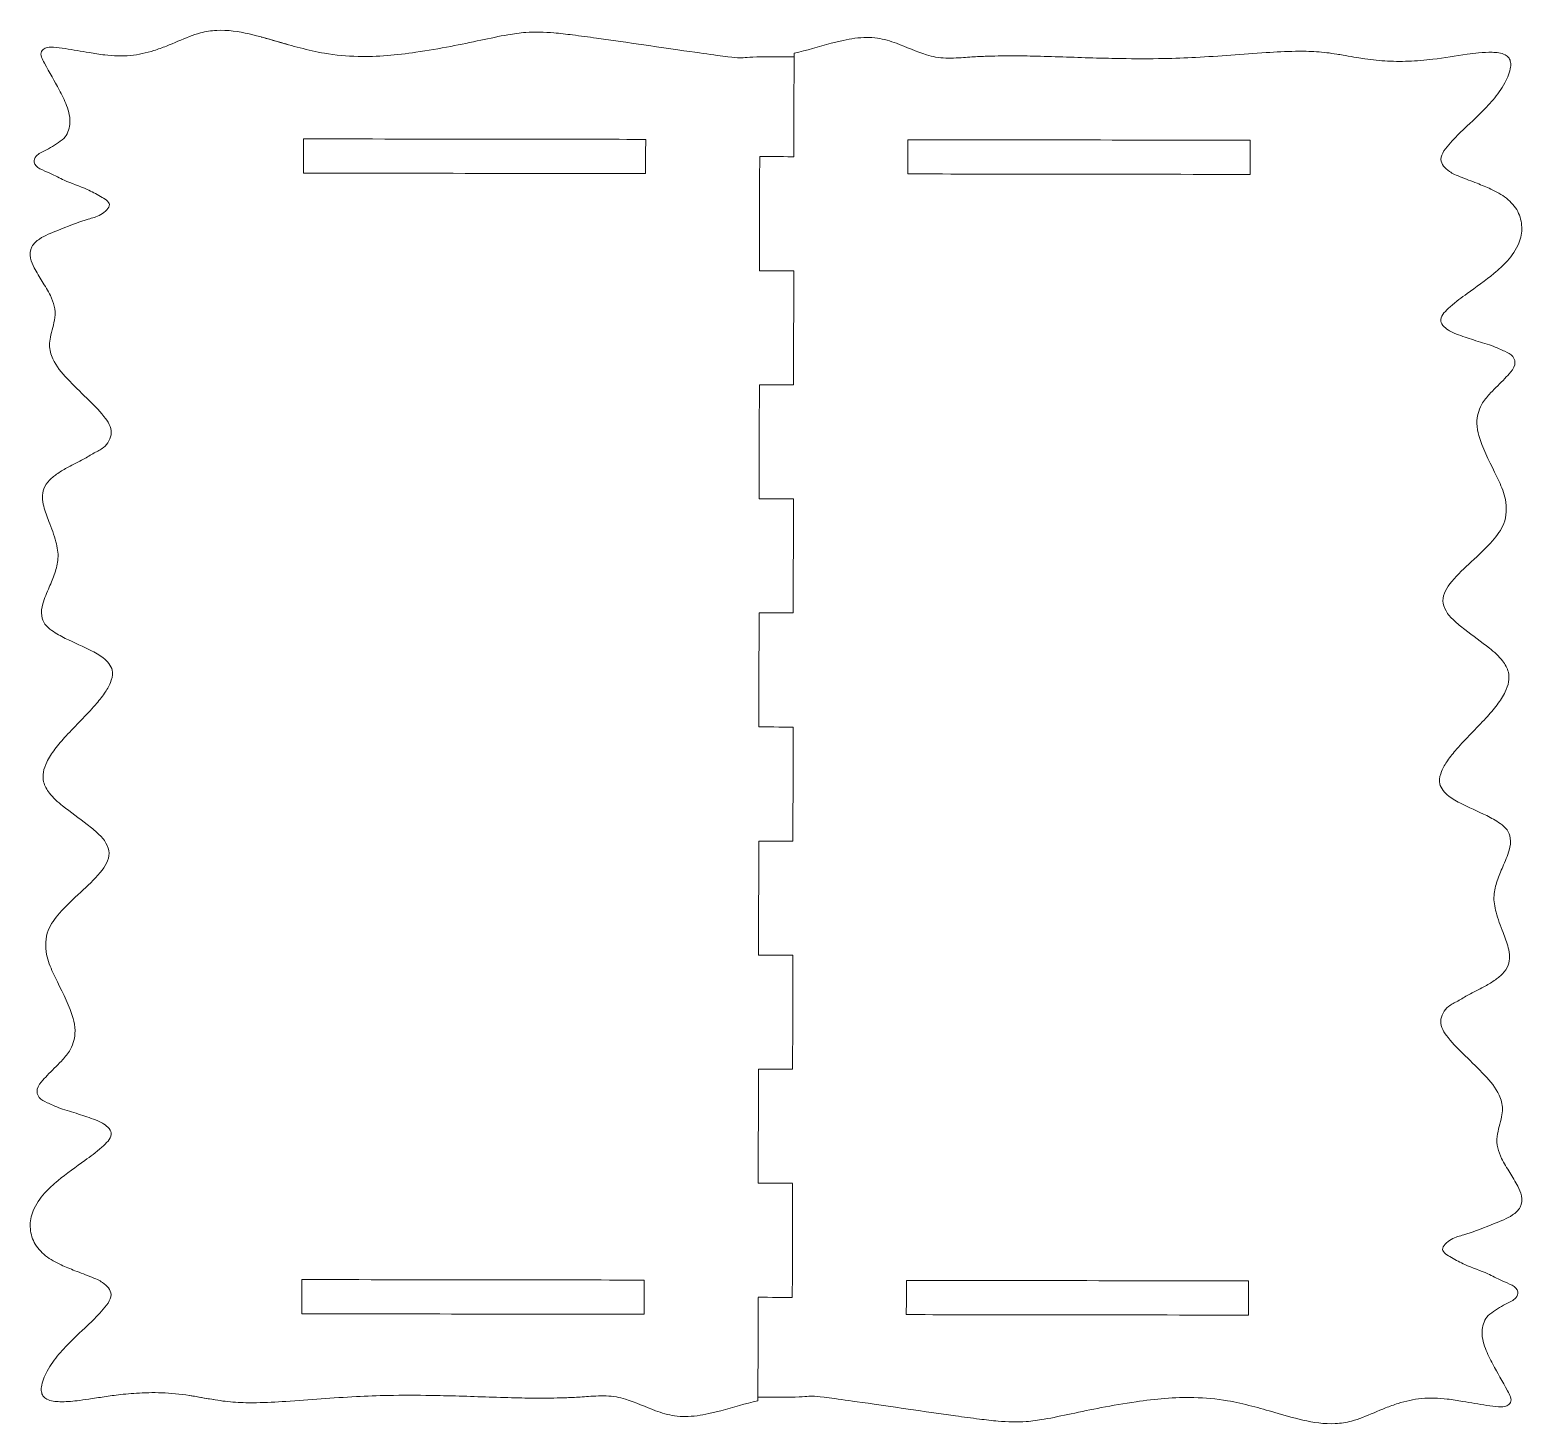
# Model space of a CAD drawing. Header units: millimetres. Extents: x -5059 to 5976, y -2595 to 3315.
# Drawn here: x -97.2 to 164.5, y -935.8 to -691.3 of the extents above; entities that cross this region are included whole.
import ezdxf

# ---------------------------------------------------------------- set-up
doc = ezdxf.new("R2010")
doc.units = ezdxf.units.MM
doc.header["$MEASUREMENT"] = 0
doc.layers.add('Make2D$visible$lines', color=7, linetype='Continuous')

msp = doc.modelspace()

# ---------------------------------------------------------------- linework, layer by layer
at = {"layer": 'Make2D$visible$lines', "color": 18, "lineweight": 9}
for points, knots in [([(2.1659, -692.7494), (0.7561, -692.5521), (-0.6544, -692.3585), (-2.067, -692.1821), (-2.067, -692.1821), (-3.1558, -692.0461), (-4.2458, -691.9203), (-5.3398, -691.8274), (-5.3398, -691.8274), (-6.9809, -691.6882), (-8.6308, -691.6233), (-10.2713, -691.744), (-10.2713, -691.744), (-11.3134, -691.8207), (-12.3516, -691.9722), (-13.3829, -692.1514), (-13.3829, -692.1514), (-14.9771, -692.4285), (-16.5546, -692.7715), (-18.135, -693.1086), (-18.135, -693.1086), (-19.893, -693.4835), (-21.6546, -693.851), (-23.4204, -694.1907), (-23.4204, -694.1907), (-25.4474, -694.5807), (-27.4801, -694.9341), (-29.5238, -695.228), (-29.5238, -695.228), (-32.8865, -695.7114), (-36.2791, -696.0335), (-39.6736, -695.9588), (-39.6736, -695.9588), (-41.6467, -695.9154), (-43.6204, -695.7379), (-45.5657, -695.402), (-45.5657, -695.402), (-47.0107, -695.1524), (-48.44, -694.8154), (-49.8599, -694.4481), (-49.8599, -694.4481), (-51.193, -694.1032), (-52.5178, -693.7317), (-53.8404, -693.3508), (-53.8404, -693.3508), (-55.4709, -692.8811), (-57.0982, -692.3971), (-58.755, -692.0184), (-58.755, -692.0184), (-60.6321, -691.5894), (-62.5472, -691.2955), (-64.4681, -691.3892), (-64.4681, -691.3892), (-65.4305, -691.4361), (-66.3944, -691.5803), (-67.3249, -691.8308), (-67.3249, -691.8308), (-67.9786, -692.0067), (-68.6157, -692.235), (-69.2468, -692.4792), (-69.2468, -692.4792), (-70.6039, -693.0044), (-71.9328, -693.6028), (-73.2861, -694.1388), (-73.2861, -694.1388), (-74.0115, -694.426), (-74.7439, -694.6954), (-75.4885, -694.9292), (-75.4885, -694.9292), (-76.8234, -695.3485), (-78.1978, -695.6537), (-79.5886, -695.7848), (-79.5886, -695.7848), (-81.0867, -695.926), (-82.6038, -695.8651), (-84.1015, -695.696), (-84.1015, -695.696), (-85.0201, -695.5923), (-85.9313, -695.4479), (-86.8419, -695.2931), (-86.8419, -695.2931), (-88.2507, -695.0535), (-89.6578, -694.7889), (-91.0702, -694.5706), (-91.0702, -694.5706), (-91.7459, -694.4661), (-92.4228, -694.3722), (-93.1107, -694.3305), (-93.1107, -694.3305), (-93.5998, -694.3008), (-94.0945, -694.2975), (-94.5295, -694.4968), (-94.5295, -694.4968), (-94.8163, -694.6282), (-95.0772, -694.8476), (-95.201, -695.1039), (-95.201, -695.1039), (-95.477, -695.6753), (-95.0721, -696.4303), (-94.6935, -697.1225), (-94.6935, -697.1225), (-93.7373, -698.8708), (-92.9489, -700.2182), (-92.0996, -701.8109), (-92.0996, -701.8109), (-91.6396, -702.6737), (-91.1616, -703.6084), (-90.8026, -704.5392), (-90.8026, -704.5392), (-90.3789, -705.6376), (-90.1209, -706.7304), (-90.2392, -707.8707), (-90.2392, -707.8707), (-90.3317, -708.7617), (-90.6539, -709.6818), (-91.2831, -710.3259), (-91.2831, -710.3259), (-91.6546, -710.7062), (-92.1331, -710.9903), (-92.5872, -711.2746), (-92.5872, -711.2746), (-93.0636, -711.5729), (-93.5132, -711.8715), (-93.9999, -712.1421), (-93.9999, -712.1421), (-94.4482, -712.3914), (-94.928, -712.6171), (-95.3831, -712.873), (-95.3831, -712.873), (-95.6599, -713.0287), (-95.9276, -713.1956), (-96.126, -713.4257), (-96.126, -713.4257), (-96.3893, -713.731), (-96.5306, -714.1477), (-96.4787, -714.5029), (-96.4787, -714.5029), (-96.3403, -715.449), (-94.831, -715.9595), (-93.7258, -716.4356), (-93.7258, -716.4356), (-92.7286, -716.8652), (-92.0605, -717.2667), (-91.2095, -717.6544), (-91.2095, -717.6544), (-90.0098, -718.2009), (-88.4467, -718.7199), (-87.1837, -719.2841), (-87.1837, -719.2841), (-86.3752, -719.6453), (-85.6896, -720.025), (-84.8428, -720.5111), (-84.8428, -720.5111), (-84.1481, -720.9099), (-83.3448, -721.3804), (-83.2977, -721.9442), (-83.2977, -721.9442), (-83.2475, -722.5439), (-84.0526, -723.2492), (-84.8047, -723.6819), (-84.8047, -723.6819), (-85.5729, -724.1239), (-86.2857, -724.2814), (-87.0214, -724.4913), (-87.0214, -724.4913), (-88.7926, -724.9966), (-90.6961, -725.8053), (-92.491, -726.5074), (-92.491, -726.5074), (-93.5561, -726.924), (-94.5829, -727.3031), (-95.543, -727.9657), (-95.543, -727.9657), (-96.0706, -728.3297), (-96.5781, -728.7794), (-96.868, -729.3297), (-96.868, -729.3297), (-97.1865, -729.9345), (-97.2423, -730.6608), (-97.108, -731.341), (-97.108, -731.341), (-96.9919, -731.9288), (-96.7338, -732.4821), (-96.4572, -733.0169), (-96.4572, -733.0169), (-96.0321, -733.8387), (-95.5631, -734.6168), (-95.0811, -735.3975), (-95.0811, -735.3975), (-94.5825, -736.2052), (-94.0699, -737.0156), (-93.6481, -737.87), (-93.6481, -737.87), (-93.3533, -738.4671), (-93.1029, -739.0856), (-92.9607, -739.7323), (-92.9607, -739.7323), (-92.8158, -740.3914), (-92.7832, -741.0797), (-92.862, -741.7519), (-92.862, -741.7519), (-92.9304, -742.3362), (-93.0829, -742.9083), (-93.2321, -743.4781), (-93.2321, -743.4781), (-93.381, -744.0467), (-93.5266, -744.6131), (-93.641, -745.1904), (-93.641, -745.1904), (-93.7304, -745.6413), (-93.8007, -746.0988), (-93.8002, -746.5549), (-93.8002, -746.5549), (-93.7994, -747.3912), (-93.5607, -748.2226), (-93.2055, -748.9867), (-93.2055, -748.9867), (-92.5963, -750.2972), (-91.6444, -751.4097), (-90.6559, -752.4671), (-90.6559, -752.4671), (-89.5576, -753.642), (-88.4142, -754.749), (-87.2682, -755.8602), (-87.2682, -755.8602), (-86.221, -756.8756), (-85.1716, -757.8946), (-84.2473, -759.0797), (-84.2473, -759.0797), (-83.5614, -759.959), (-82.9443, -760.9299), (-82.9734, -761.9658), (-82.9734, -761.9658), (-82.9997, -762.9006), (-83.5521, -763.8884), (-84.3193, -764.5153), (-84.3193, -764.5153), (-84.8175, -764.9224), (-85.4063, -765.1773), (-85.9666, -765.4805), (-85.9666, -765.4805), (-86.6028, -765.8248), (-87.2023, -766.2314), (-87.8327, -766.5848), (-87.8327, -766.5848), (-88.7098, -767.0764), (-89.6467, -767.465), (-90.5295, -767.9487), (-90.5295, -767.9487), (-91.1556, -768.2917), (-91.7544, -768.6826), (-92.3459, -769.0836), (-92.3459, -769.0836), (-92.8642, -769.435), (-93.3769, -769.7942), (-93.8134, -770.2452), (-93.8134, -770.2452), (-94.2352, -770.6811), (-94.5858, -771.2027), (-94.7879, -771.7662), (-94.7879, -771.7662), (-95.1325, -772.7268), (-95.0457, -773.8091), (-94.8094, -774.8213), (-94.8094, -774.8213), (-94.5928, -775.7489), (-94.2506, -776.6177), (-93.9054, -777.4946), (-93.9054, -777.4946), (-93.4458, -778.6622), (-92.9811, -779.8443), (-92.6616, -781.0642), (-92.6616, -781.0642), (-92.4109, -782.0212), (-92.2496, -783.0014), (-92.3056, -783.9818), (-92.3056, -783.9818), (-92.3551, -784.847), (-92.5738, -785.7123), (-92.8523, -786.5412), (-92.8523, -786.5412), (-93.1378, -787.3909), (-93.486, -788.2023), (-93.8423, -789.0192), (-93.8423, -789.0192), (-94.2593, -789.9752), (-94.6874, -790.9389), (-94.9661, -791.9495), (-94.9661, -791.9495), (-95.1562, -792.6385), (-95.2767, -793.3493), (-95.1677, -794.0508), (-95.1677, -794.0508), (-95.0891, -794.5562), (-94.8913, -795.0568), (-94.5948, -795.4754), (-94.5948, -795.4754), (-94.273, -795.9297), (-93.835, -796.2875), (-93.3784, -796.6112), (-93.3784, -796.6112), (-92.6332, -797.1394), (-91.8385, -797.5767), (-91.0266, -797.9824), (-91.0266, -797.9824), (-89.4653, -798.7627), (-87.8406, -799.4262), (-86.2858, -800.2268), (-86.2858, -800.2268), (-85.5186, -800.6218), (-84.7684, -801.0503), (-84.1124, -801.6203), (-84.1124, -801.6203), (-83.4068, -802.2335), (-82.8101, -803.0106), (-82.7463, -803.9257), (-82.7463, -803.9257), (-82.7048, -804.5218), (-82.8893, -805.1765), (-83.1209, -805.7537), (-83.1209, -805.7537), (-83.3997, -806.4486), (-83.7468, -807.0312), (-84.1524, -807.6173), (-84.1524, -807.6173), (-84.6251, -808.3003), (-85.1774, -808.988), (-85.7392, -809.6387), (-85.7392, -809.6387), (-86.564, -810.5938), (-87.4095, -811.4691), (-88.2719, -812.3595), (-88.2719, -812.3595), (-89.1415, -813.2574), (-90.0282, -814.1707), (-90.878, -815.0969), (-90.878, -815.0969), (-91.5708, -815.852), (-92.2392, -816.6157), (-92.8569, -817.4318), (-92.8569, -817.4318), (-93.3941, -818.1413), (-93.893, -818.8905), (-94.2786, -819.6932), (-94.2786, -819.6932), (-94.5449, -820.2475), (-94.7572, -820.8273), (-94.8586, -821.4339), (-94.8586, -821.4339), (-94.9522, -821.9935), (-94.9514, -822.576), (-94.8241, -823.1245), (-94.8241, -823.1245), (-94.6564, -823.8471), (-94.269, -824.5108), (-93.8094, -825.1045), (-93.8094, -825.1045), (-93.1473, -825.9599), (-92.3352, -826.67), (-91.4971, -827.3457), (-91.4971, -827.3457), (-90.0893, -828.4808), (-88.6082, -829.5192), (-87.1766, -830.6233), (-87.1766, -830.6233), (-86.5123, -831.1356), (-85.8586, -831.6621), (-85.2493, -832.2403), (-85.2493, -832.2403), (-84.7308, -832.7323), (-84.2444, -833.2617), (-83.8861, -833.8865), (-83.8861, -833.8865), (-83.5741, -834.4307), (-83.3592, -835.0472), (-83.3404, -835.6485), (-83.3404, -835.6485), (-83.3025, -836.8645), (-84.0666, -838.0184), (-84.8853, -839.0229), (-84.8853, -839.0229), (-85.9577, -840.3386), (-87.124, -841.3981), (-88.3273, -842.5031), (-88.3273, -842.5031), (-89.5956, -843.6677), (-90.9052, -844.8829), (-92.0565, -846.1962), (-92.0565, -846.1962), (-92.8622, -847.1151), (-93.5905, -848.0821), (-94.0133, -849.2002), (-94.0133, -849.2002), (-94.5065, -850.5045), (-94.5841, -852.0143), (-94.3135, -853.4118), (-94.3135, -853.4118), (-94.0972, -854.5283), (-93.6587, -855.5732), (-93.1828, -856.6002), (-93.1828, -856.6002), (-92.183, -858.758), (-91.0186, -860.8373), (-90.1613, -863.0649), (-90.1613, -863.0649), (-89.6408, -864.4173), (-89.2336, -865.8244), (-89.323, -867.2599), (-89.323, -867.2599), (-89.3902, -868.3387), (-89.7379, -869.4336), (-90.3055, -870.3584), (-90.3055, -870.3584), (-90.6992, -870.9998), (-91.1986, -871.5594), (-91.7158, -872.1052), (-91.7158, -872.1052), (-92.5249, -872.9592), (-93.3772, -873.7795), (-94.1978, -874.6189), (-94.1978, -874.6189), (-94.558, -874.9874), (-94.9121, -875.3596), (-95.238, -875.773), (-95.238, -875.773), (-95.6474, -876.2922), (-96.0122, -876.8764), (-95.9765, -877.5085), (-95.9765, -877.5085), (-95.9567, -877.8577), (-95.8146, -878.2216), (-95.5902, -878.5026), (-95.5902, -878.5026), (-95.25, -878.9287), (-94.7206, -879.1643), (-94.2139, -879.3946), (-94.2139, -879.3946), (-93.5474, -879.6975), (-92.9201, -879.9913), (-92.2617, -880.2463), (-92.2617, -880.2463), (-91.2531, -880.6371), (-90.1714, -880.937), (-89.12, -881.2629), (-89.12, -881.2629), (-88.0952, -881.5805), (-87.0991, -881.9228), (-86.1009, -882.2825), (-86.1009, -882.2825), (-85.4846, -882.5046), (-84.8675, -882.7334), (-84.2974, -883.1013), (-84.2974, -883.1013), (-83.5759, -883.567), (-82.9298, -884.2555), (-82.9794, -884.9771), (-82.9794, -884.9771), (-83.0317, -885.7387), (-83.8593, -886.5372), (-84.5961, -887.1895), (-84.5961, -887.1895), (-85.6942, -888.1618), (-86.5907, -888.8095), (-87.6064, -889.5382), (-87.6064, -889.5382), (-89.0879, -890.6012), (-90.8229, -891.8366), (-92.2994, -893.0504), (-92.2994, -893.0504), (-93.1516, -893.7508), (-93.9176, -894.4441), (-94.6451, -895.2605), (-94.6451, -895.2605), (-95.4484, -896.162), (-96.2046, -897.2138), (-96.6644, -898.3498), (-96.6644, -898.3498), (-97.032, -899.2581), (-97.2101, -900.2203), (-97.1736, -901.192), (-97.1736, -901.192), (-97.1385, -902.1251), (-96.9056, -903.067), (-96.4724, -903.8973), (-96.4724, -903.8973), (-95.997, -904.8087), (-95.2802, -905.5855), (-94.4724, -906.2246), (-94.4724, -906.2246), (-93.6436, -906.8802), (-92.7191, -907.3908), (-91.7628, -907.8375), (-91.7628, -907.8375), (-90.965, -908.2102), (-90.1451, -908.5385), (-89.3233, -908.8574), (-89.3233, -908.8574), (-88.3383, -909.2395), (-87.3507, -909.6081), (-86.3754, -909.9994), (-86.3754, -909.9994), (-85.7223, -910.2615), (-85.0746, -910.5339), (-84.4801, -910.9413), (-84.4801, -910.9413), (-83.7114, -911.468), (-83.0314, -912.2205), (-83.0075, -913.041), (-83.0075, -913.041), (-82.9792, -914.0127), (-83.8714, -915.0798), (-84.6529, -915.9488), (-84.6529, -915.9488), (-85.538, -916.9332), (-86.2812, -917.6636), (-87.1302, -918.4706), (-87.1302, -918.4706), (-88.3446, -919.6249), (-89.7755, -920.9358), (-90.9803, -922.2044), (-90.9803, -922.2044), (-91.8048, -923.0724), (-92.5234, -923.9207), (-93.2279, -924.9099), (-93.2279, -924.9099), (-93.5794, -925.4034), (-93.9273, -925.932), (-94.2164, -926.4574), (-94.2164, -926.4574), (-94.476, -926.9291), (-94.6881, -927.3982), (-94.873, -927.9023), (-94.873, -927.9023), (-95.0301, -928.3305), (-95.1677, -928.784), (-95.2205, -929.2366), (-95.2205, -929.2366), (-95.2535, -929.52), (-95.2533, -929.803), (-95.2058, -930.0856), (-95.2058, -930.0856), (-95.1643, -930.3327), (-95.0866, -930.5794), (-94.9513, -930.7862), (-94.9513, -930.7862), (-94.7813, -931.0458), (-94.5204, -931.2424), (-94.2418, -931.3894), (-94.2418, -931.3894), (-93.5622, -931.748), (-92.7776, -931.8115), (-92.0065, -931.8253), (-92.0065, -931.8253), (-90.9767, -931.8436), (-89.9709, -931.773), (-88.9564, -931.6556), (-88.9564, -931.6556), (-88.2782, -931.5771), (-87.5961, -931.4776), (-86.9189, -931.3758), (-86.9189, -931.3758), (-86.0084, -931.2388), (-85.1067, -931.0976), (-84.1998, -930.9636), (-84.1998, -930.9636), (-83.259, -930.8245), (-82.3126, -930.6932), (-81.3652, -930.5845), (-81.3652, -930.5845), (-80.0982, -930.4391), (-78.8293, -930.3339), (-77.5569, -930.2778), (-77.5569, -930.2778), (-76.0154, -930.2098), (-74.4689, -930.2137), (-72.9291, -930.3168), (-72.9291, -930.3168), (-71.2911, -930.4264), (-69.6607, -930.6481), (-68.0445, -930.9331)], [0, 0, 0, 0, 0.00684932, 0.00684932, 0.00684932, 0.00684932, 0.01369863, 0.01369863, 0.01369863, 0.01369863, 0.02054795, 0.02054795, 0.02054795, 0.02054795, 0.02739726, 0.02739726, 0.02739726, 0.02739726, 0.03424658, 0.03424658, 0.03424658, 0.03424658, 0.04109589, 0.04109589, 0.04109589, 0.04109589, 0.04794521, 0.04794521, 0.04794521, 0.04794521, 0.05479452, 0.05479452, 0.05479452, 0.05479452, 0.06164384, 0.06164384, 0.06164384, 0.06164384, 0.06849315, 0.06849315, 0.06849315, 0.06849315, 0.07534247, 0.07534247, 0.07534247, 0.07534247, 0.08219178, 0.08219178, 0.08219178, 0.08219178, 0.0890411, 0.0890411, 0.0890411, 0.0890411, 0.09589041, 0.09589041, 0.09589041, 0.09589041, 0.10273973, 0.10273973, 0.10273973, 0.10273973, 0.10958904, 0.10958904, 0.10958904, 0.10958904, 0.11643836, 0.11643836, 0.11643836, 0.11643836, 0.12328767, 0.12328767, 0.12328767, 0.12328767, 0.13013699, 0.13013699, 0.13013699, 0.13013699, 0.1369863, 0.1369863, 0.1369863, 0.1369863, 0.14383562, 0.14383562, 0.14383562, 0.14383562, 0.15068493, 0.15068493, 0.15068493, 0.15068493, 0.15753425, 0.15753425, 0.15753425, 0.15753425, 0.16438356, 0.16438356, 0.16438356, 0.16438356, 0.17123288, 0.17123288, 0.17123288, 0.17123288, 0.17808219, 0.17808219, 0.17808219, 0.17808219, 0.18493151, 0.18493151, 0.18493151, 0.18493151, 0.19178082, 0.19178082, 0.19178082, 0.19178082, 0.19863014, 0.19863014, 0.19863014, 0.19863014, 0.20547945, 0.20547945, 0.20547945, 0.20547945, 0.21232877, 0.21232877, 0.21232877, 0.21232877, 0.21917808, 0.21917808, 0.21917808, 0.21917808, 0.2260274, 0.2260274, 0.2260274, 0.2260274, 0.23287671, 0.23287671, 0.23287671, 0.23287671, 0.23972603, 0.23972603, 0.23972603, 0.23972603, 0.24657534, 0.24657534, 0.24657534, 0.24657534, 0.25342466, 0.25342466, 0.25342466, 0.25342466, 0.26027397, 0.26027397, 0.26027397, 0.26027397, 0.26712329, 0.26712329, 0.26712329, 0.26712329, 0.2739726, 0.2739726, 0.2739726, 0.2739726, 0.28082192, 0.28082192, 0.28082192, 0.28082192, 0.28767123, 0.28767123, 0.28767123, 0.28767123, 0.29452055, 0.29452055, 0.29452055, 0.29452055, 0.30136986, 0.30136986, 0.30136986, 0.30136986, 0.30821918, 0.30821918, 0.30821918, 0.30821918, 0.31506849, 0.31506849, 0.31506849, 0.31506849, 0.32191781, 0.32191781, 0.32191781, 0.32191781, 0.32876712, 0.32876712, 0.32876712, 0.32876712, 0.33561644, 0.33561644, 0.33561644, 0.33561644, 0.34246575, 0.34246575, 0.34246575, 0.34246575, 0.34931507, 0.34931507, 0.34931507, 0.34931507, 0.35616438, 0.35616438, 0.35616438, 0.35616438, 0.3630137, 0.3630137, 0.3630137, 0.3630137, 0.36986301, 0.36986301, 0.36986301, 0.36986301, 0.37671233, 0.37671233, 0.37671233, 0.37671233, 0.38356164, 0.38356164, 0.38356164, 0.38356164, 0.39041096, 0.39041096, 0.39041096, 0.39041096, 0.39726027, 0.39726027, 0.39726027, 0.39726027, 0.40410959, 0.40410959, 0.40410959, 0.40410959, 0.4109589, 0.4109589, 0.4109589, 0.4109589, 0.41780822, 0.41780822, 0.41780822, 0.41780822, 0.42465753, 0.42465753, 0.42465753, 0.42465753, 0.43150685, 0.43150685, 0.43150685, 0.43150685, 0.43835616, 0.43835616, 0.43835616, 0.43835616, 0.44520548, 0.44520548, 0.44520548, 0.44520548, 0.45205479, 0.45205479, 0.45205479, 0.45205479, 0.45890411, 0.45890411, 0.45890411, 0.45890411, 0.46575342, 0.46575342, 0.46575342, 0.46575342, 0.47260274, 0.47260274, 0.47260274, 0.47260274, 0.47945205, 0.47945205, 0.47945205, 0.47945205, 0.48630137, 0.48630137, 0.48630137, 0.48630137, 0.49315068, 0.49315068, 0.49315068, 0.49315068, 0.5, 0.5, 0.5, 0.5, 0.50684932, 0.50684932, 0.50684932, 0.50684932, 0.51369863, 0.51369863, 0.51369863, 0.51369863, 0.52054795, 0.52054795, 0.52054795, 0.52054795, 0.52739726, 0.52739726, 0.52739726, 0.52739726, 0.53424658, 0.53424658, 0.53424658, 0.53424658, 0.54109589, 0.54109589, 0.54109589, 0.54109589, 0.54794521, 0.54794521, 0.54794521, 0.54794521, 0.55479452, 0.55479452, 0.55479452, 0.55479452, 0.56164384, 0.56164384, 0.56164384, 0.56164384, 0.56849315, 0.56849315, 0.56849315, 0.56849315, 0.57534247, 0.57534247, 0.57534247, 0.57534247, 0.58219178, 0.58219178, 0.58219178, 0.58219178, 0.5890411, 0.5890411, 0.5890411, 0.5890411, 0.59589041, 0.59589041, 0.59589041, 0.59589041, 0.60273973, 0.60273973, 0.60273973, 0.60273973, 0.60958904, 0.60958904, 0.60958904, 0.60958904, 0.61643836, 0.61643836, 0.61643836, 0.61643836, 0.62328767, 0.62328767, 0.62328767, 0.62328767, 0.63013699, 0.63013699, 0.63013699, 0.63013699, 0.6369863, 0.6369863, 0.6369863, 0.6369863, 0.64383562, 0.64383562, 0.64383562, 0.64383562, 0.65068493, 0.65068493, 0.65068493, 0.65068493, 0.65753425, 0.65753425, 0.65753425, 0.65753425, 0.66438356, 0.66438356, 0.66438356, 0.66438356, 0.67123288, 0.67123288, 0.67123288, 0.67123288, 0.67808219, 0.67808219, 0.67808219, 0.67808219, 0.68493151, 0.68493151, 0.68493151, 0.68493151, 0.69178082, 0.69178082, 0.69178082, 0.69178082, 0.69863014, 0.69863014, 0.69863014, 0.69863014, 0.70547945, 0.70547945, 0.70547945, 0.70547945, 0.71232877, 0.71232877, 0.71232877, 0.71232877, 0.71917808, 0.71917808, 0.71917808, 0.71917808, 0.7260274, 0.7260274, 0.7260274, 0.7260274, 0.73287671, 0.73287671, 0.73287671, 0.73287671, 0.73972603, 0.73972603, 0.73972603, 0.73972603, 0.74657534, 0.74657534, 0.74657534, 0.74657534, 0.75342466, 0.75342466, 0.75342466, 0.75342466, 0.76027397, 0.76027397, 0.76027397, 0.76027397, 0.76712329, 0.76712329, 0.76712329, 0.76712329, 0.7739726, 0.7739726, 0.7739726, 0.7739726, 0.78082192, 0.78082192, 0.78082192, 0.78082192, 0.78767123, 0.78767123, 0.78767123, 0.78767123, 0.79452055, 0.79452055, 0.79452055, 0.79452055, 0.80136986, 0.80136986, 0.80136986, 0.80136986, 0.80821918, 0.80821918, 0.80821918, 0.80821918, 0.81506849, 0.81506849, 0.81506849, 0.81506849, 0.82191781, 0.82191781, 0.82191781, 0.82191781, 0.82876712, 0.82876712, 0.82876712, 0.82876712, 0.83561644, 0.83561644, 0.83561644, 0.83561644, 0.84246575, 0.84246575, 0.84246575, 0.84246575, 0.84931507, 0.84931507, 0.84931507, 0.84931507, 0.85616438, 0.85616438, 0.85616438, 0.85616438, 0.8630137, 0.8630137, 0.8630137, 0.8630137, 0.86986301, 0.86986301, 0.86986301, 0.86986301, 0.87671233, 0.87671233, 0.87671233, 0.87671233, 0.88356164, 0.88356164, 0.88356164, 0.88356164, 0.89041096, 0.89041096, 0.89041096, 0.89041096, 0.89726027, 0.89726027, 0.89726027, 0.89726027, 0.90410959, 0.90410959, 0.90410959, 0.90410959, 0.9109589, 0.9109589, 0.9109589, 0.9109589, 0.91780822, 0.91780822, 0.91780822, 0.91780822, 0.92465753, 0.92465753, 0.92465753, 0.92465753, 0.93150685, 0.93150685, 0.93150685, 0.93150685, 0.93835616, 0.93835616, 0.93835616, 0.93835616, 0.94520548, 0.94520548, 0.94520548, 0.94520548, 0.95205479, 0.95205479, 0.95205479, 0.95205479, 0.95890411, 0.95890411, 0.95890411, 0.95890411, 0.96575342, 0.96575342, 0.96575342, 0.96575342, 0.97260274, 0.97260274, 0.97260274, 0.97260274, 0.97945205, 0.97945205, 0.97945205, 0.97945205, 0.98630137, 0.98630137, 0.98630137, 0.98630137, 1, 1, 1, 1]), ([(131.9729, -695.5452), (130.797, -695.3557), (129.6124, -695.2127), (128.4239, -695.1343), (128.4239, -695.1343), (127.2025, -695.0537), (125.9768, -695.0413), (124.7523, -695.0591), (124.7523, -695.0591), (123.0272, -695.0841), (121.3042, -695.169), (119.5826, -695.2759), (119.5826, -695.2759), (115.46, -695.5317), (111.345, -695.9134), (107.2201, -696.1297), (107.2201, -696.1297), (105.3663, -696.2269), (103.5105, -696.2907), (101.6544, -696.3253), (101.6544, -696.3253), (99.1348, -696.3724), (96.6146, -696.3658), (94.0949, -696.3263), (94.0949, -696.3263), (92.6741, -696.304), (91.2535, -696.2713), (89.8331, -696.2316), (89.8331, -696.2316), (86.3324, -696.1337), (82.8329, -695.9932), (79.3317, -695.9127), (79.3317, -695.9127), (77.835, -695.8783), (76.338, -695.8548), (74.8409, -695.8555), (74.8409, -695.8555), (73.3367, -695.8562), (71.8325, -695.8813), (70.3294, -695.9369), (70.3294, -695.9369), (69.4243, -695.9703), (68.5195, -696.0149), (67.6157, -696.0743), (67.6157, -696.0743), (67.1119, -696.1074), (66.6084, -696.1451), (66.1046, -696.1772), (66.1046, -696.1772), (65.8031, -696.1964), (65.5015, -696.2136), (65.1996, -696.227), (65.1996, -696.227), (64.5999, -696.2536), (63.9992, -696.2651), (63.3992, -696.2437), (63.3992, -696.2437), (62.8027, -696.2225), (62.2069, -696.1689), (61.6192, -696.0663), (61.6192, -696.0663), (61.0828, -695.9727), (60.5531, -695.8383), (60.0317, -695.6805), (60.0317, -695.6805), (58.2218, -695.1326), (56.5115, -694.3021), (54.7364, -693.6531), (54.7364, -693.6531), (54.1951, -693.4551), (53.6477, -693.2741), (53.0922, -693.1193), (53.0922, -693.1193), (52.5351, -692.964), (51.9699, -692.8351), (51.3976, -692.7514), (51.3976, -692.7514), (50.7749, -692.6604), (50.1439, -692.6228), (49.5148, -692.6277), (49.5148, -692.6277), (48.1377, -692.6384), (46.7696, -692.8525), (45.4221, -693.1428), (45.4221, -693.1428), (44.7095, -693.2964), (44.0027, -693.4713), (43.2985, -693.6567), (43.2985, -693.6567), (41.1265, -694.2286), (38.9798, -694.9005), (36.7876, -695.3963)], [0, 0, 0, 0, 0.04166667, 0.04166667, 0.04166667, 0.04166667, 0.08333333, 0.08333333, 0.08333333, 0.08333333, 0.125, 0.125, 0.125, 0.125, 0.16666667, 0.16666667, 0.16666667, 0.16666667, 0.20833333, 0.20833333, 0.20833333, 0.20833333, 0.25, 0.25, 0.25, 0.25, 0.29166667, 0.29166667, 0.29166667, 0.29166667, 0.33333333, 0.33333333, 0.33333333, 0.33333333, 0.375, 0.375, 0.375, 0.375, 0.41666667, 0.41666667, 0.41666667, 0.41666667, 0.45833333, 0.45833333, 0.45833333, 0.45833333, 0.5, 0.5, 0.5, 0.5, 0.54166667, 0.54166667, 0.54166667, 0.54166667, 0.58333333, 0.58333333, 0.58333333, 0.58333333, 0.625, 0.625, 0.625, 0.625, 0.66666667, 0.66666667, 0.66666667, 0.66666667, 0.70833333, 0.70833333, 0.70833333, 0.70833333, 0.75, 0.75, 0.75, 0.75, 0.79166667, 0.79166667, 0.79166667, 0.79166667, 0.83333333, 0.83333333, 0.83333333, 0.83333333, 0.875, 0.875, 0.875, 0.875, 0.91666667, 0.91666667, 0.91666667, 0.91666667, 1, 1, 1, 1]), ([(36.7855, -696.0319), (26.3075, -695.8415), (29.2428, -696.5118), (25.1757, -696.0158), (25.1757, -696.0158), (24.1305, -695.8883), (22.623, -695.6838), (20.8363, -695.433)], [0, 0, 0, 0, 0.33333333, 0.33333333, 0.33333333, 0.33333333, 1, 1, 1, 1]), ([(65.0799, -934.3058), (66.4895, -934.503), (67.8999, -934.6966), (69.3122, -934.873), (69.3122, -934.873), (70.401, -935.009), (71.491, -935.1349), (72.585, -935.2277), (72.585, -935.2277), (74.2261, -935.3669), (75.876, -935.4318), (77.5165, -935.3111), (77.5165, -935.3111), (78.5586, -935.2344), (79.5968, -935.0829), (80.6281, -934.9037), (80.6281, -934.9037), (82.2223, -934.6266), (83.7998, -934.2836), (85.3802, -933.9465), (85.3802, -933.9465), (87.1382, -933.5716), (88.8997, -933.2041), (90.6656, -932.8644), (90.6656, -932.8644), (92.6926, -932.4744), (94.7253, -932.121), (96.769, -931.8271), (96.769, -931.8271), (100.1316, -931.3437), (103.5242, -931.0216), (106.9188, -931.0963), (106.9188, -931.0963), (108.8919, -931.1397), (110.8656, -931.3172), (112.8108, -931.6531), (112.8108, -931.6531), (114.2559, -931.9027), (115.6852, -932.2397), (117.1051, -932.607), (117.1051, -932.607), (118.4382, -932.9519), (119.7629, -933.3234), (121.0855, -933.7043), (121.0855, -933.7043), (122.7161, -934.174), (124.3434, -934.658), (126.0001, -935.0367), (126.0001, -935.0367), (127.8773, -935.4657), (129.7924, -935.7596), (131.7133, -935.6659), (131.7133, -935.6659), (132.6757, -935.619), (133.6396, -935.4748), (134.5701, -935.2243), (134.5701, -935.2243), (135.2237, -935.0484), (135.8609, -934.8201), (136.4919, -934.5759), (136.4919, -934.5759), (137.8491, -934.0507), (139.178, -933.4523), (140.5313, -932.9163), (140.5313, -932.9163), (141.2567, -932.6291), (141.989, -932.3597), (142.7337, -932.1259), (142.7337, -932.1259), (144.0686, -931.7066), (145.443, -931.4014), (146.8338, -931.2703), (146.8338, -931.2703), (148.3318, -931.1291), (149.849, -931.19), (151.3466, -931.3591), (151.3466, -931.3591), (152.2652, -931.4628), (153.1765, -931.6072), (154.087, -931.762), (154.087, -931.762), (155.4959, -932.0016), (156.903, -932.2662), (158.3154, -932.4845), (158.3154, -932.4845), (158.9911, -932.589), (159.6679, -932.6829), (160.3558, -932.7246), (160.3558, -932.7246), (160.8449, -932.7543), (161.3396, -932.7576), (161.7747, -932.5583), (161.7747, -932.5583), (162.0615, -932.4269), (162.3224, -932.2075), (162.4462, -931.9512), (162.4462, -931.9512), (162.7222, -931.3798), (162.3173, -930.6248), (161.9387, -929.9326), (161.9387, -929.9326), (160.9825, -928.1843), (160.1941, -926.8369), (159.3448, -925.2442), (159.3448, -925.2442), (158.8847, -924.3814), (158.4068, -923.4466), (158.0478, -922.5159), (158.0478, -922.5159), (157.6241, -921.4175), (157.3661, -920.3247), (157.4844, -919.1844), (157.4844, -919.1844), (157.5769, -918.2934), (157.8991, -917.3733), (158.5282, -916.7292), (158.5282, -916.7292), (158.8997, -916.3489), (159.3783, -916.0648), (159.8324, -915.7804), (159.8324, -915.7804), (160.3088, -915.4822), (160.7584, -915.1836), (161.2451, -914.913), (161.2451, -914.913), (161.6934, -914.6637), (162.1732, -914.438), (162.6283, -914.1821), (162.6283, -914.1821), (162.9051, -914.0264), (163.1727, -913.8595), (163.3712, -913.6294), (163.3712, -913.6294), (163.6345, -913.3241), (163.7758, -912.9074), (163.7239, -912.5521), (163.7239, -912.5521), (163.5855, -911.606), (162.0762, -911.0955), (160.971, -910.6195), (160.971, -910.6195), (159.9738, -910.1899), (159.3056, -909.7884), (158.4547, -909.4007), (158.4547, -909.4007), (157.255, -908.8542), (155.6919, -908.3352), (154.4289, -907.771), (154.4289, -907.771), (153.6203, -907.4098), (152.9348, -907.0301), (152.088, -906.544), (152.088, -906.544), (151.3933, -906.1451), (150.59, -905.6747), (150.5428, -905.1109), (150.5428, -905.1109), (150.4926, -904.5112), (151.2978, -903.8059), (152.0498, -903.3732), (152.0498, -903.3732), (152.818, -902.9312), (153.5309, -902.7737), (154.2666, -902.5638), (154.2666, -902.5638), (156.0377, -902.0585), (157.9413, -901.2498), (159.7362, -900.5477), (159.7362, -900.5477), (160.8012, -900.1311), (161.828, -899.752), (162.7882, -899.0894), (162.7882, -899.0894), (163.3158, -898.7253), (163.8233, -898.2757), (164.1132, -897.7253), (164.1132, -897.7253), (164.4317, -897.1206), (164.4875, -896.3942), (164.3532, -895.7141), (164.3532, -895.7141), (164.2371, -895.1263), (163.979, -894.573), (163.7023, -894.0381), (163.7023, -894.0381), (163.2772, -893.2164), (162.8082, -892.4383), (162.3262, -891.6575), (162.3262, -891.6575), (161.8276, -890.8499), (161.3151, -890.0395), (160.8933, -889.185), (160.8933, -889.185), (160.5985, -888.588), (160.3481, -887.9695), (160.2058, -887.3227), (160.2058, -887.3227), (160.0609, -886.6637), (160.0284, -885.9754), (160.1072, -885.3031), (160.1072, -885.3031), (160.1756, -884.7189), (160.328, -884.1468), (160.4773, -883.5769), (160.4773, -883.5769), (160.6261, -883.0083), (160.7718, -882.4419), (160.8862, -881.8647), (160.8862, -881.8647), (160.9756, -881.4138), (161.0458, -880.9562), (161.0454, -880.5002), (161.0454, -880.5002), (161.0446, -879.6638), (160.8059, -878.8324), (160.4507, -878.0684), (160.4507, -878.0684), (159.8415, -876.7579), (158.8895, -875.6454), (157.901, -874.5879), (157.901, -874.5879), (156.8028, -873.413), (155.6594, -872.3061), (154.5134, -871.1949), (154.5134, -871.1949), (153.4662, -870.1794), (152.4168, -869.1605), (151.4924, -867.9754), (151.4924, -867.9754), (150.8065, -867.096), (150.1895, -866.1252), (150.2186, -865.0893), (150.2186, -865.0893), (150.2449, -864.1545), (150.7973, -863.1666), (151.5644, -862.5398), (151.5644, -862.5398), (152.0627, -862.1326), (152.6515, -861.8777), (153.2117, -861.5746), (153.2117, -861.5746), (153.848, -861.2302), (154.4475, -860.8236), (155.0778, -860.4703), (155.0778, -860.4703), (155.9549, -859.9786), (156.8919, -859.59), (157.7747, -859.1064), (157.7747, -859.1064), (158.4008, -858.7633), (158.9996, -858.3725), (159.591, -857.9715), (159.591, -857.9715), (160.1094, -857.62), (160.6221, -857.2608), (161.0585, -856.8098), (161.0585, -856.8098), (161.4804, -856.3739), (161.8309, -855.8523), (162.0331, -855.2888), (162.0331, -855.2888), (162.3777, -854.3282), (162.2909, -853.2459), (162.0546, -852.2338), (162.0546, -852.2338), (161.838, -851.3061), (161.4957, -850.4374), (161.1506, -849.5604), (161.1506, -849.5604), (160.691, -848.3928), (160.2263, -847.2107), (159.9068, -845.9908), (159.9068, -845.9908), (159.6561, -845.0339), (159.4948, -844.0537), (159.5508, -843.0732), (159.5508, -843.0732), (159.6003, -842.2081), (159.819, -841.3427), (160.0975, -840.5138), (160.0975, -840.5138), (160.383, -839.6641), (160.7312, -838.8528), (161.0875, -838.0358), (161.0875, -838.0358), (161.5045, -837.0798), (161.9326, -836.1161), (162.2113, -835.1056), (162.2113, -835.1056), (162.4014, -834.4165), (162.5219, -833.7057), (162.4128, -833.0042), (162.4128, -833.0042), (162.3343, -832.4988), (162.1365, -831.9983), (161.84, -831.5796), (161.84, -831.5796), (161.5182, -831.1253), (161.0802, -830.7675), (160.6235, -830.4439), (160.6235, -830.4439), (159.8784, -829.9157), (159.0836, -829.4783), (158.2718, -829.0726), (158.2718, -829.0726), (156.7104, -828.2923), (155.0857, -827.6288), (153.531, -826.8283), (153.531, -826.8283), (152.7638, -826.4332), (152.0136, -826.0048), (151.3576, -825.4347), (151.3576, -825.4347), (150.6519, -824.8215), (150.0553, -824.0444), (149.9915, -823.1293), (149.9915, -823.1293), (149.9499, -822.5332), (150.1345, -821.8785), (150.3661, -821.3013), (150.3661, -821.3013), (150.6449, -820.6064), (150.992, -820.0238), (151.3975, -819.4378), (151.3975, -819.4378), (151.8703, -818.7547), (152.4225, -818.067), (152.9844, -817.4163), (152.9844, -817.4163), (153.8092, -816.4612), (154.6547, -815.5859), (155.5171, -814.6955), (155.5171, -814.6955), (156.3867, -813.7976), (157.2734, -812.8843), (158.1231, -811.9581), (158.1231, -811.9581), (158.816, -811.203), (159.4843, -810.4393), (160.1021, -809.6232), (160.1021, -809.6232), (160.6392, -808.9137), (161.1382, -808.1645), (161.5238, -807.3618), (161.5238, -807.3618), (161.7901, -806.8075), (162.0024, -806.2277), (162.1038, -805.6211), (162.1038, -805.6211), (162.1974, -805.0615), (162.1966, -804.479), (162.0693, -803.9305), (162.0693, -803.9305), (161.9015, -803.2079), (161.5142, -802.5441), (161.0546, -801.9505), (161.0546, -801.9505), (160.3924, -801.095), (159.5804, -800.385), (158.7423, -799.7093), (158.7423, -799.7093), (157.3345, -798.5742), (155.8533, -797.5357), (154.4218, -796.4317), (154.4218, -796.4317), (153.7575, -795.9194), (153.1038, -795.3929), (152.4945, -794.8147), (152.4945, -794.8147), (151.976, -794.3227), (151.4896, -793.7933), (151.1313, -793.1684), (151.1313, -793.1684), (150.8193, -792.6243), (150.6044, -792.0078), (150.5856, -791.4065), (150.5856, -791.4065), (150.5477, -790.1905), (151.3117, -789.0366), (152.1305, -788.0321), (152.1305, -788.0321), (153.2029, -786.7163), (154.3692, -785.6569), (155.5725, -784.5519), (155.5725, -784.5519), (156.8408, -783.3873), (158.1503, -782.1721), (159.3017, -780.8588), (159.3017, -780.8588), (160.1074, -779.9398), (160.8356, -778.9729), (161.2585, -777.8547), (161.2585, -777.8547), (161.7517, -776.5505), (161.8293, -775.0407), (161.5586, -773.6431), (161.5586, -773.6431), (161.3424, -772.5266), (160.9038, -771.4818), (160.428, -770.4548), (160.428, -770.4548), (159.4282, -768.2969), (158.2638, -766.2177), (157.4065, -763.99), (157.4065, -763.99), (156.886, -762.6376), (156.4787, -761.2306), (156.5681, -759.7951), (156.5681, -759.7951), (156.6353, -758.7162), (156.9831, -757.6213), (157.5507, -756.6966), (157.5507, -756.6966), (157.9444, -756.0551), (158.4438, -755.4956), (158.961, -754.9498), (158.961, -754.9498), (159.7701, -754.0958), (160.6224, -753.2754), (161.443, -752.436), (161.443, -752.436), (161.8032, -752.0675), (162.1573, -751.6953), (162.4832, -751.2819), (162.4832, -751.2819), (162.8926, -750.7627), (163.2574, -750.1785), (163.2216, -749.5465), (163.2216, -749.5465), (163.2019, -749.1972), (163.0597, -748.8334), (162.8354, -748.5524), (162.8354, -748.5524), (162.4951, -748.1263), (161.9658, -747.8906), (161.459, -747.6603), (161.459, -747.6603), (160.7926, -747.3574), (160.1653, -747.0637), (159.5069, -746.8086), (159.5069, -746.8086), (158.4983, -746.4179), (157.4166, -746.1179), (156.3652, -745.7921), (156.3652, -745.7921), (155.3403, -745.4744), (154.3443, -745.1322), (153.3461, -744.7725), (153.3461, -744.7725), (152.7298, -744.5503), (152.1127, -744.3216), (151.5426, -743.9536), (151.5426, -743.9536), (150.8211, -743.488), (150.175, -742.7994), (150.2246, -742.0779), (150.2246, -742.0779), (150.2769, -741.3162), (151.1045, -740.5178), (151.8412, -739.8654), (151.8412, -739.8654), (152.9394, -738.8932), (153.8359, -738.2455), (154.8516, -737.5167), (154.8516, -737.5167), (156.3331, -736.4537), (158.068, -735.2183), (159.5446, -734.0045), (159.5446, -734.0045), (160.3967, -733.3041), (161.1628, -732.6109), (161.8903, -731.7944), (161.8903, -731.7944), (162.6935, -730.8929), (163.4498, -729.8412), (163.9096, -728.7052), (163.9096, -728.7052), (164.2772, -727.7969), (164.4553, -726.8347), (164.4188, -725.8629), (164.4188, -725.8629), (164.3837, -724.9298), (164.1508, -723.9879), (163.7176, -723.1576), (163.7176, -723.1576), (163.2421, -722.2463), (162.5254, -721.4694), (161.7175, -720.8304), (161.7175, -720.8304), (160.8888, -720.1748), (159.9643, -719.6642), (159.0079, -719.2174), (159.0079, -719.2174), (158.2102, -718.8447), (157.3902, -718.5164), (156.5685, -718.1975), (156.5685, -718.1975), (155.5835, -717.8154), (154.5959, -717.4468), (153.6206, -717.0555), (153.6206, -717.0555), (152.9674, -716.7934), (152.3198, -716.521), (151.7253, -716.1136), (151.7253, -716.1136), (150.9566, -715.5869), (150.2766, -714.8344), (150.2527, -714.0139), (150.2527, -714.0139), (150.2244, -713.0422), (151.1165, -711.9752), (151.898, -711.1061), (151.898, -711.1061), (152.7832, -710.1217), (153.5264, -709.3913), (154.3754, -708.5843), (154.3754, -708.5843), (155.5898, -707.43), (157.0206, -706.1191), (158.2255, -704.8505), (158.2255, -704.8505), (159.0499, -703.9825), (159.7686, -703.1343), (160.4731, -702.145), (160.4731, -702.145), (160.8245, -701.6515), (161.1725, -701.1229), (161.4616, -700.5975), (161.4616, -700.5975), (161.7211, -700.1258), (161.9332, -699.6567), (162.1182, -699.1526), (162.1182, -699.1526), (162.2753, -698.7244), (162.4129, -698.2709), (162.4656, -697.8183), (162.4656, -697.8183), (162.4987, -697.5349), (162.4985, -697.2519), (162.451, -696.9693), (162.451, -696.9693), (162.4095, -696.7222), (162.3318, -696.4755), (162.1966, -696.2685), (162.1966, -696.2685), (162.0268, -696.0086), (161.7663, -695.8114), (161.4877, -695.6644), (161.4877, -695.6644), (160.8081, -695.3057), (160.0208, -695.2457), (159.2499, -695.232), (159.2499, -695.232), (158.4415, -695.2176), (157.6512, -695.2542), (156.8556, -695.3295), (156.8556, -695.3295), (156.1895, -695.3925), (155.5197, -695.4827), (154.8522, -695.5784), (154.8522, -695.5784), (152.8342, -695.8678), (150.8372, -696.2081), (148.8213, -696.4468), (148.8213, -696.4468), (147.4015, -696.6149), (145.9722, -696.7326), (144.5417, -696.7876), (144.5417, -696.7876), (143.154, -696.841), (141.7651, -696.8354), (140.3804, -696.7509), (140.3804, -696.7509), (139.0564, -696.6702), (137.7363, -696.5173), (136.426, -696.3099)], [0, 0, 0, 0, 0.00689655, 0.00689655, 0.00689655, 0.00689655, 0.0137931, 0.0137931, 0.0137931, 0.0137931, 0.02068966, 0.02068966, 0.02068966, 0.02068966, 0.02758621, 0.02758621, 0.02758621, 0.02758621, 0.03448276, 0.03448276, 0.03448276, 0.03448276, 0.04137931, 0.04137931, 0.04137931, 0.04137931, 0.04827586, 0.04827586, 0.04827586, 0.04827586, 0.05517241, 0.05517241, 0.05517241, 0.05517241, 0.06206897, 0.06206897, 0.06206897, 0.06206897, 0.06896552, 0.06896552, 0.06896552, 0.06896552, 0.07586207, 0.07586207, 0.07586207, 0.07586207, 0.08275862, 0.08275862, 0.08275862, 0.08275862, 0.08965517, 0.08965517, 0.08965517, 0.08965517, 0.09655172, 0.09655172, 0.09655172, 0.09655172, 0.10344828, 0.10344828, 0.10344828, 0.10344828, 0.11034483, 0.11034483, 0.11034483, 0.11034483, 0.11724138, 0.11724138, 0.11724138, 0.11724138, 0.12413793, 0.12413793, 0.12413793, 0.12413793, 0.13103448, 0.13103448, 0.13103448, 0.13103448, 0.13793103, 0.13793103, 0.13793103, 0.13793103, 0.14482759, 0.14482759, 0.14482759, 0.14482759, 0.15172414, 0.15172414, 0.15172414, 0.15172414, 0.15862069, 0.15862069, 0.15862069, 0.15862069, 0.16551724, 0.16551724, 0.16551724, 0.16551724, 0.17241379, 0.17241379, 0.17241379, 0.17241379, 0.17931034, 0.17931034, 0.17931034, 0.17931034, 0.1862069, 0.1862069, 0.1862069, 0.1862069, 0.19310345, 0.19310345, 0.19310345, 0.19310345, 0.2, 0.2, 0.2, 0.2, 0.20689655, 0.20689655, 0.20689655, 0.20689655, 0.2137931, 0.2137931, 0.2137931, 0.2137931, 0.22068966, 0.22068966, 0.22068966, 0.22068966, 0.22758621, 0.22758621, 0.22758621, 0.22758621, 0.23448276, 0.23448276, 0.23448276, 0.23448276, 0.24137931, 0.24137931, 0.24137931, 0.24137931, 0.24827586, 0.24827586, 0.24827586, 0.24827586, 0.25517241, 0.25517241, 0.25517241, 0.25517241, 0.26206897, 0.26206897, 0.26206897, 0.26206897, 0.26896552, 0.26896552, 0.26896552, 0.26896552, 0.27586207, 0.27586207, 0.27586207, 0.27586207, 0.28275862, 0.28275862, 0.28275862, 0.28275862, 0.28965517, 0.28965517, 0.28965517, 0.28965517, 0.29655172, 0.29655172, 0.29655172, 0.29655172, 0.30344828, 0.30344828, 0.30344828, 0.30344828, 0.31034483, 0.31034483, 0.31034483, 0.31034483, 0.31724138, 0.31724138, 0.31724138, 0.31724138, 0.32413793, 0.32413793, 0.32413793, 0.32413793, 0.33103448, 0.33103448, 0.33103448, 0.33103448, 0.33793103, 0.33793103, 0.33793103, 0.33793103, 0.34482759, 0.34482759, 0.34482759, 0.34482759, 0.35172414, 0.35172414, 0.35172414, 0.35172414, 0.35862069, 0.35862069, 0.35862069, 0.35862069, 0.36551724, 0.36551724, 0.36551724, 0.36551724, 0.37241379, 0.37241379, 0.37241379, 0.37241379, 0.37931034, 0.37931034, 0.37931034, 0.37931034, 0.3862069, 0.3862069, 0.3862069, 0.3862069, 0.39310345, 0.39310345, 0.39310345, 0.39310345, 0.4, 0.4, 0.4, 0.4, 0.40689655, 0.40689655, 0.40689655, 0.40689655, 0.4137931, 0.4137931, 0.4137931, 0.4137931, 0.42068966, 0.42068966, 0.42068966, 0.42068966, 0.42758621, 0.42758621, 0.42758621, 0.42758621, 0.43448276, 0.43448276, 0.43448276, 0.43448276, 0.44137931, 0.44137931, 0.44137931, 0.44137931, 0.44827586, 0.44827586, 0.44827586, 0.44827586, 0.45517241, 0.45517241, 0.45517241, 0.45517241, 0.46206897, 0.46206897, 0.46206897, 0.46206897, 0.46896552, 0.46896552, 0.46896552, 0.46896552, 0.47586207, 0.47586207, 0.47586207, 0.47586207, 0.48275862, 0.48275862, 0.48275862, 0.48275862, 0.48965517, 0.48965517, 0.48965517, 0.48965517, 0.49655172, 0.49655172, 0.49655172, 0.49655172, 0.50344828, 0.50344828, 0.50344828, 0.50344828, 0.51034483, 0.51034483, 0.51034483, 0.51034483, 0.51724138, 0.51724138, 0.51724138, 0.51724138, 0.52413793, 0.52413793, 0.52413793, 0.52413793, 0.53103448, 0.53103448, 0.53103448, 0.53103448, 0.53793103, 0.53793103, 0.53793103, 0.53793103, 0.54482759, 0.54482759, 0.54482759, 0.54482759, 0.55172414, 0.55172414, 0.55172414, 0.55172414, 0.55862069, 0.55862069, 0.55862069, 0.55862069, 0.56551724, 0.56551724, 0.56551724, 0.56551724, 0.57241379, 0.57241379, 0.57241379, 0.57241379, 0.57931034, 0.57931034, 0.57931034, 0.57931034, 0.5862069, 0.5862069, 0.5862069, 0.5862069, 0.59310345, 0.59310345, 0.59310345, 0.59310345, 0.6, 0.6, 0.6, 0.6, 0.60689655, 0.60689655, 0.60689655, 0.60689655, 0.6137931, 0.6137931, 0.6137931, 0.6137931, 0.62068966, 0.62068966, 0.62068966, 0.62068966, 0.62758621, 0.62758621, 0.62758621, 0.62758621, 0.63448276, 0.63448276, 0.63448276, 0.63448276, 0.64137931, 0.64137931, 0.64137931, 0.64137931, 0.64827586, 0.64827586, 0.64827586, 0.64827586, 0.65517241, 0.65517241, 0.65517241, 0.65517241, 0.66206897, 0.66206897, 0.66206897, 0.66206897, 0.66896552, 0.66896552, 0.66896552, 0.66896552, 0.67586207, 0.67586207, 0.67586207, 0.67586207, 0.68275862, 0.68275862, 0.68275862, 0.68275862, 0.68965517, 0.68965517, 0.68965517, 0.68965517, 0.69655172, 0.69655172, 0.69655172, 0.69655172, 0.70344828, 0.70344828, 0.70344828, 0.70344828, 0.71034483, 0.71034483, 0.71034483, 0.71034483, 0.71724138, 0.71724138, 0.71724138, 0.71724138, 0.72413793, 0.72413793, 0.72413793, 0.72413793, 0.73103448, 0.73103448, 0.73103448, 0.73103448, 0.73793103, 0.73793103, 0.73793103, 0.73793103, 0.74482759, 0.74482759, 0.74482759, 0.74482759, 0.75172414, 0.75172414, 0.75172414, 0.75172414, 0.75862069, 0.75862069, 0.75862069, 0.75862069, 0.76551724, 0.76551724, 0.76551724, 0.76551724, 0.77241379, 0.77241379, 0.77241379, 0.77241379, 0.77931034, 0.77931034, 0.77931034, 0.77931034, 0.7862069, 0.7862069, 0.7862069, 0.7862069, 0.79310345, 0.79310345, 0.79310345, 0.79310345, 0.8, 0.8, 0.8, 0.8, 0.80689655, 0.80689655, 0.80689655, 0.80689655, 0.8137931, 0.8137931, 0.8137931, 0.8137931, 0.82068966, 0.82068966, 0.82068966, 0.82068966, 0.82758621, 0.82758621, 0.82758621, 0.82758621, 0.83448276, 0.83448276, 0.83448276, 0.83448276, 0.84137931, 0.84137931, 0.84137931, 0.84137931, 0.84827586, 0.84827586, 0.84827586, 0.84827586, 0.85517241, 0.85517241, 0.85517241, 0.85517241, 0.86206897, 0.86206897, 0.86206897, 0.86206897, 0.86896552, 0.86896552, 0.86896552, 0.86896552, 0.87586207, 0.87586207, 0.87586207, 0.87586207, 0.88275862, 0.88275862, 0.88275862, 0.88275862, 0.88965517, 0.88965517, 0.88965517, 0.88965517, 0.89655172, 0.89655172, 0.89655172, 0.89655172, 0.90344828, 0.90344828, 0.90344828, 0.90344828, 0.91034483, 0.91034483, 0.91034483, 0.91034483, 0.91724138, 0.91724138, 0.91724138, 0.91724138, 0.92413793, 0.92413793, 0.92413793, 0.92413793, 0.93103448, 0.93103448, 0.93103448, 0.93103448, 0.93793103, 0.93793103, 0.93793103, 0.93793103, 0.94482759, 0.94482759, 0.94482759, 0.94482759, 0.95172414, 0.95172414, 0.95172414, 0.95172414, 0.95862069, 0.95862069, 0.95862069, 0.95862069, 0.96551724, 0.96551724, 0.96551724, 0.96551724, 0.97241379, 0.97241379, 0.97241379, 0.97241379, 0.97931034, 0.97931034, 0.97931034, 0.97931034, 0.9862069, 0.9862069, 0.9862069, 0.9862069, 1, 1, 1, 1]), ([(-64.727, -931.5098), (-63.5513, -931.6993), (-62.367, -931.8422), (-61.1787, -931.9206), (-61.1787, -931.9206), (-59.9573, -932.0012), (-58.7317, -932.0136), (-57.5072, -931.9959), (-57.5072, -931.9959), (-55.782, -931.9708), (-54.0591, -931.8859), (-52.3375, -931.7791), (-52.3375, -931.7791), (-48.2148, -931.5232), (-44.0999, -931.1415), (-39.9749, -930.9253), (-39.9749, -930.9253), (-38.1212, -930.8281), (-36.2654, -930.7643), (-34.4092, -930.7296), (-34.4092, -930.7296), (-31.8896, -930.6825), (-29.3695, -930.6891), (-26.8497, -930.7286), (-26.8497, -930.7286), (-25.429, -930.7509), (-24.0083, -930.7836), (-22.5879, -930.8233), (-22.5879, -930.8233), (-19.0872, -930.9212), (-15.5878, -931.0617), (-12.0866, -931.1422), (-12.0866, -931.1422), (-10.5898, -931.1766), (-9.0928, -931.2001), (-7.5957, -931.1994), (-7.5957, -931.1994), (-6.0915, -931.1987), (-4.5873, -931.1736), (-3.0842, -931.118), (-3.0842, -931.118), (-2.1791, -931.0846), (-1.2743, -931.04), (-0.3705, -930.9806), (-0.3705, -930.9806), (0.1333, -930.9476), (0.6368, -930.9099), (1.1406, -930.8777), (1.1406, -930.8777), (1.4421, -930.8585), (1.7437, -930.8413), (2.0455, -930.8279), (2.0455, -930.8279), (2.6453, -930.8013), (3.246, -930.7898), (3.846, -930.8112), (3.846, -930.8112), (4.4425, -930.8324), (5.0383, -930.8861), (5.626, -930.9886), (5.626, -930.9886), (6.1624, -931.0822), (6.6921, -931.2166), (7.2135, -931.3744), (7.2135, -931.3744), (9.0233, -931.9223), (10.7337, -932.7528), (12.5088, -933.4018), (12.5088, -933.4018), (13.0501, -933.5998), (13.5975, -933.7808), (14.1529, -933.9356), (14.1529, -933.9356), (14.7101, -934.0909), (15.2753, -934.2198), (15.8475, -934.3035), (15.8475, -934.3035), (16.4702, -934.3945), (17.1012, -934.4321), (17.7303, -934.4272), (17.7303, -934.4272), (19.1073, -934.4165), (20.4753, -934.2025), (21.8227, -933.9122), (21.8227, -933.9122), (22.5352, -933.7586), (23.242, -933.5838), (23.9461, -933.3984), (23.9461, -933.3984), (26.1179, -932.8265), (28.2645, -932.1547), (30.4565, -931.6589)], [0, 0, 0, 0, 0.04166667, 0.04166667, 0.04166667, 0.04166667, 0.08333333, 0.08333333, 0.08333333, 0.08333333, 0.125, 0.125, 0.125, 0.125, 0.16666667, 0.16666667, 0.16666667, 0.16666667, 0.20833333, 0.20833333, 0.20833333, 0.20833333, 0.25, 0.25, 0.25, 0.25, 0.29166667, 0.29166667, 0.29166667, 0.29166667, 0.33333333, 0.33333333, 0.33333333, 0.33333333, 0.375, 0.375, 0.375, 0.375, 0.41666667, 0.41666667, 0.41666667, 0.41666667, 0.45833333, 0.45833333, 0.45833333, 0.45833333, 0.5, 0.5, 0.5, 0.5, 0.54166667, 0.54166667, 0.54166667, 0.54166667, 0.58333333, 0.58333333, 0.58333333, 0.58333333, 0.625, 0.625, 0.625, 0.625, 0.66666667, 0.66666667, 0.66666667, 0.66666667, 0.70833333, 0.70833333, 0.70833333, 0.70833333, 0.75, 0.75, 0.75, 0.75, 0.79166667, 0.79166667, 0.79166667, 0.79166667, 0.83333333, 0.83333333, 0.83333333, 0.83333333, 0.875, 0.875, 0.875, 0.875, 0.91666667, 0.91666667, 0.91666667, 0.91666667, 1, 1, 1, 1]), ([(30.4596, -931.0232), (40.9376, -931.2136), (38.0024, -930.5433), (42.0695, -931.0393), (42.0695, -931.0393), (43.1148, -931.1668), (44.6226, -931.3713), (46.4095, -931.6222)], [0, 0, 0, 0, 0.33333333, 0.33333333, 0.33333333, 0.33333333, 1, 1, 1, 1])]:
    msp.add_open_spline(points, degree=3, knots=knots, dxfattribs=at)
for points in [[(-51.8848, -693.9076), (-53.4715, -693.4488), (-55.8553, -692.7733), (-56.6504, -692.5503)], [(2.1659, -692.7494), (8.3896, -693.6424), (17.7247, -694.9849), (20.8363, -695.433)], [(36.7613, -713.5319), (36.7694, -707.6985), (36.7815, -698.9485), (36.7855, -696.0319)], [(133.0808, -695.7307), (132.7138, -695.6668), (132.3455, -695.6044), (131.9729, -695.5452)], [(133.0808, -695.7307), (134.1942, -695.9336), (135.8676, -696.2182), (136.426, -696.3099)], [(-49.2428, -716.4126), (-49.24, -714.4153), (-49.2359, -711.4195), (-49.2345, -710.4209)], [(-49.2345, -710.4126), (-29.2347, -710.4403), (0.765, -710.4819), (10.7649, -710.4958)], [(10.7654, -710.5041), (10.7627, -712.5013), (10.7585, -715.4972), (10.7571, -716.4958)], [(56.7571, -716.5562), (56.7599, -714.5573), (56.764, -711.559), (56.7654, -710.5595)], [(56.7659, -710.5595), (76.7657, -710.5873), (106.7654, -710.6289), (116.7653, -710.6427)], [(116.7653, -710.6427), (116.7626, -712.6416), (116.7584, -715.64), (116.757, -716.6394)], [(30.7335, -733.5235), (30.7428, -726.8568), (30.7567, -716.8569), (30.7613, -713.5235)], [(30.7613, -713.5235), (32.7613, -713.5263), (35.7613, -713.5305), (36.7613, -713.5319)], [(10.7566, -716.4958), (-9.2432, -716.468), (-39.2429, -716.4264), (-49.2428, -716.4126)], [(116.757, -716.6427), (96.7572, -716.615), (66.7575, -716.5734), (56.7576, -716.5595)], [(36.733, -733.5318), (34.7332, -733.529), (31.7335, -733.5249), (30.7335, -733.5235)], [(36.7335, -733.5401), (36.7243, -740.204), (36.7104, -750.1998), (36.7058, -753.5318)], [(30.6781, -773.5234), (30.6873, -766.8568), (30.7012, -756.8568), (30.7058, -753.5235)], [(30.7058, -753.5235), (32.7058, -753.5262), (35.7058, -753.5304), (36.7058, -753.5318)], [(36.6775, -773.5317), (34.6777, -773.529), (31.678, -773.5248), (30.6781, -773.5234)], [(36.678, -773.5401), (36.6688, -780.2039), (36.6549, -790.1998), (36.6503, -793.5317)], [(30.6226, -813.5233), (30.6318, -806.8567), (30.6457, -796.8567), (30.6503, -793.5234)], [(30.6503, -793.5234), (32.6503, -793.5261), (35.6503, -793.5303), (36.6503, -793.5317)], [(36.6221, -813.5317), (34.6222, -813.5289), (31.6225, -813.5247), (30.6226, -813.5233)], [(36.6226, -813.54), (36.6133, -820.2039), (36.5995, -830.1997), (36.5949, -833.5316)], [(30.5671, -853.5233), (30.5764, -846.8566), (30.5902, -836.8566), (30.5949, -833.5233)], [(30.5949, -833.5233), (32.5949, -833.5261), (35.5949, -833.5302), (36.5949, -833.5316)], [(36.5666, -853.5316), (34.5668, -853.5288), (31.567, -853.5246), (30.5671, -853.5233)], [(36.5671, -853.5399), (36.5579, -860.2038), (36.544, -870.1996), (36.5394, -873.5315)], [(30.5116, -893.5232), (30.5209, -886.8565), (30.5348, -876.8565), (30.5394, -873.5232)], [(30.5394, -873.5232), (32.5394, -873.526), (35.5394, -873.5302), (36.5394, -873.5315)], [(36.5111, -893.5315), (34.5113, -893.5287), (31.5116, -893.5246), (30.5116, -893.5232)], [(36.5116, -893.5398), (36.5024, -900.2037), (36.4885, -910.1995), (36.4839, -913.5315)], [(-49.5202, -916.4122), (-49.5174, -914.415), (-49.5132, -911.4191), (-49.5119, -910.4205)], [(-49.5118, -910.4122), (-29.512, -910.4399), (0.4877, -910.4815), (10.4876, -910.4954)], [(10.4881, -910.5037), (10.4853, -912.501), (10.4812, -915.4968), (10.4798, -916.4954)], [(56.4797, -916.556), (56.4825, -914.5571), (56.4867, -911.5587), (56.488, -910.5593)], [(56.4886, -910.5593), (76.4884, -910.587), (106.4881, -910.6286), (116.488, -910.6425)], [(116.488, -910.6425), (116.4852, -912.6414), (116.4811, -915.6397), (116.4797, -916.6392)], [(30.4588, -931.6584), (30.4671, -925.6161), (30.4797, -916.5526), (30.4839, -913.5315)], [(30.4839, -913.5231), (32.4839, -913.5259), (35.4839, -913.5301), (36.4839, -913.5315)], [(10.4793, -916.4954), (-9.5206, -916.4677), (-39.5203, -916.4261), (-49.5202, -916.4122)], [(116.4797, -916.6425), (96.4799, -916.6148), (66.4801, -916.5732), (56.4802, -916.5593)], [(-64.727, -931.5098), (-66.211, -931.2529), (-68.4377, -930.8716), (-69.1801, -930.7452)], [(-68.0445, -930.9331), (-66.94, -931.1328), (-65.2805, -931.4174), (-64.727, -931.5098)], [(65.0799, -934.3058), (58.8563, -933.4128), (49.5212, -932.0703), (46.4095, -931.6222)]]:
    msp.add_open_spline(points, degree=3, dxfattribs=at)
at = {"layer": 'Make2D$visible$lines', "color": 250, "lineweight": 9}
msp.add_open_spline([(36.7855, -696.0319), (36.7855, -696.0319), (36.7876, -695.3963), (36.7876, -695.3963)], degree=3, dxfattribs=at)

doc.saveas('drawing.dxf')
